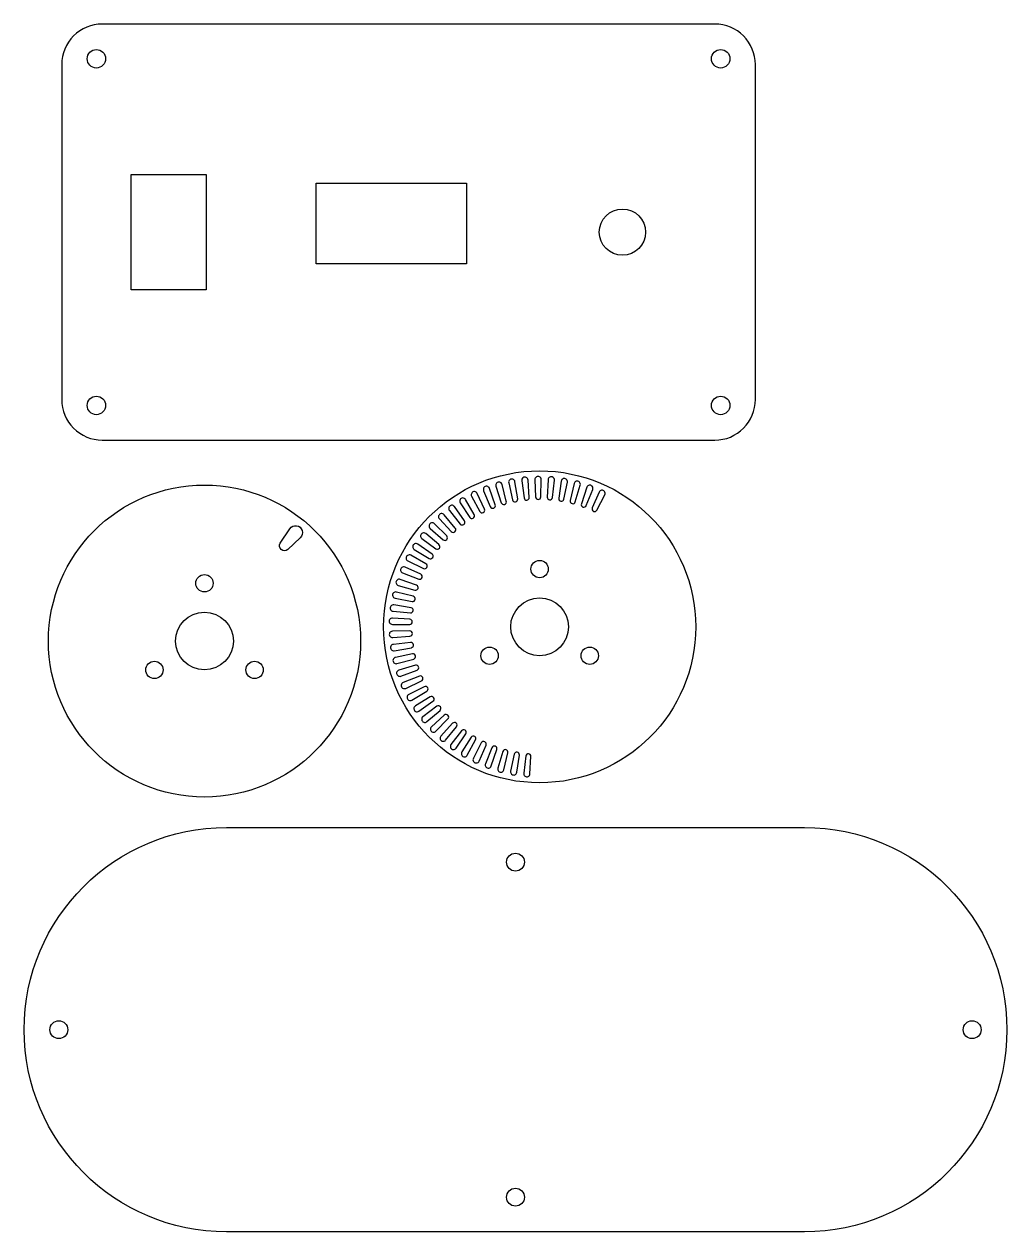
# Model space of a CAD drawing. Header units: millimetres. Extents: x -31 to 139, y -102 to 107.
import ezdxf

# ---------------------------------------------------------------- set-up
doc = ezdxf.new("R2010")
doc.units = ezdxf.units.MM
doc.layers.get('0').update_dxf_attribs({"linetype": 'CONTINUOUS'})

msp = doc.modelspace()

# ---------------------------------------------------------------- linework, layer by layer
for points in [[(-17.7, 34.78), (88.3, 34.78, 0.414214), (95.3, 41.78), (95.3, 99.78, 0.414214), (88.3, 106.78), (-17.7, 106.78, 0.414214), (-24.7, 99.78), (-24.7, 41.78, 0.414214)], [(50.42, 26.8), (51.35, 23.94, 0.967204), (52.21, 24.19), (51.48, 27.1, 1.033908)], [(52.63, 27.38), (53.29, 24.45, 0.967204), (54.18, 24.62), (53.71, 27.58, 1.033908)], [(55.28, 24.78, 0.967204), (56.17, 24.87), (55.97, 27.86, 1.033908), (54.88, 27.75)], [(57.28, 24.94, 0.967204), (58.18, 24.95), (58.25, 27.94, 1.033908), (57.15, 27.93)], [(59.3, 24.91, 0.967204), (60.19, 24.84), (60.53, 27.82, 1.033908), (59.43, 27.9)], [(61.7, 27.67), (61.3, 24.7, 0.967204), (62.18, 24.55), (62.78, 27.49, 1.033908)], [(64.14, 24.09), (65, 26.96, 1.033908), (63.94, 27.24), (63.27, 24.32, 0.967204)], [(47.19, 25.55, 1.033908), (46.21, 25.06), (47.63, 22.42, 0.967204), (48.43, 22.82)], [(49.45, 23.26, 0.967204), (50.29, 23.59), (49.3, 26.42, 1.033908), (48.28, 26.02)], [(65.2, 23.76, 0.967204), (66.05, 23.45), (67.16, 26.23, 1.033908), (66.13, 26.61)], [(67.89, 22.65), (69.25, 25.32, 1.033908), (68.26, 25.78), (67.08, 23.03, 0.967204)], [(44.96, 20.79), (43.26, 23.26, 1.033908), (42.37, 22.6), (44.24, 20.25, 0.967204)], [(45.88, 21.41, 0.967204), (46.65, 21.88), (45.17, 24.49, 1.033908), (44.24, 23.92)], [(42.7, 18.95, 0.967204), (43.37, 19.55), (41.46, 21.86, 1.033908), (40.63, 21.13)], [(14.75, 19.43, -1.124345), (16.57, 17.89), (14.4, 15.85, -0.889407), (13.11, 16.94)], [(39.79, 20.3, 1.033908), (39.03, 19.5), (41.29, 17.52, 0.967204), (41.9, 18.18)], [(38.87, 14.31, 0.967204), (39.36, 15.06), (36.9, 16.78, 1.033908), (36.3, 15.85)], [(40.01, 15.97, 0.967204), (40.56, 16.68), (38.27, 18.6, 1.033908), (37.59, 17.74)], [(38.31, 13.35), (35.7, 14.84, 1.033908), (35.19, 13.86), (37.89, 12.55, 0.967204)], [(34.69, 12.79, 1.033908), (34.26, 11.78), (37.07, 10.72, 0.967204), (37.41, 11.55)], [(33.86, 10.67, 1.033908), (33.53, 9.62), (36.41, 8.81, 0.967204), (36.68, 9.67)], [(36.12, 7.74), (33.22, 8.48, 1.033908), (32.98, 7.41), (35.93, 6.86, 0.967204)], [(32.78, 6.24, 1.033908), (32.64, 5.15), (35.63, 4.87, 0.967204), (35.74, 5.76)], [(35.5, 2.86, 0.967204), (35.53, 3.76), (32.54, 3.98, 1.033908), (32.5, 2.88)], [(32.57, 0.6), (35.55, 0.85, 0.967204), (35.51, 1.75), (32.51, 1.7, 1.033908)], [(32.68, -0.58, 1.033908), (32.83, -1.67), (35.79, -1.15, 0.967204), (35.66, -0.26)], [(33.3, -3.9), (36.2, -3.12, 0.967204), (35.99, -2.24), (33.05, -2.83, 1.033908)], [(33.62, -5.04, 1.033908), (33.97, -6.08), (36.78, -5.04, 0.967204), (36.5, -4.19)], [(37.54, -6.91, 0.967204), (37.18, -6.08), (34.39, -7.18, 1.033908), (34.83, -8.19)], [(35.35, -9.25, 1.033908), (35.87, -10.22), (38.46, -8.7, 0.967204), (38.03, -7.91)], [(39.03, -9.65), (36.48, -11.23, 1.033908), (37.09, -12.15), (39.53, -10.4, 0.967204)], [(40.19, -11.3), (37.79, -13.1, 1.033908), (38.48, -13.95), (40.75, -12, 0.967204)], [(42.12, -13.48, 0.967204), (41.49, -12.83), (39.27, -14.84, 1.033908), (40.03, -15.63)], [(43.6, -14.83, 0.967204), (42.92, -14.24), (40.89, -16.44, 1.033908), (41.72, -17.16)], [(43.54, -18.54), (45.21, -16.05, 0.967204), (44.48, -15.52), (42.64, -17.9, 1.033908)], [(46.14, -16.66), (44.52, -19.19, 1.033908), (45.47, -19.75), (46.91, -17.12, 0.967204)], [(48.71, -18.03, 0.967204), (47.89, -17.64), (46.51, -20.3, 1.033908), (47.51, -20.78)], [(49.62, -21.62), (50.57, -18.78, 0.967204), (49.73, -18.46), (48.59, -21.24, 1.033908)], [(51.63, -19.12), (50.75, -21.98, 1.033908), (51.81, -22.27), (52.5, -19.35, 0.967204)], [(54.04, -22.72), (54.47, -19.76, 0.967204), (53.59, -19.6), (52.96, -22.53, 1.033908)], [(55.58, -19.9), (55.22, -22.88, 1.033908), (56.31, -22.98), (56.47, -19.98, 0.967204)], [(103.8, -102.27), (3.8, -102.27, -1), (3.8, -32.27), (103.8, -32.27, -1)]]:
    msp.add_lwpolyline(points, format="xyb", close=True)
for points in [[(0.3, 60.78), (-12.7, 60.78), (-12.7, 80.78), (0.3, 80.78)], [(19.3, 65.28), (19.3, 79.28), (45.3, 79.28), (45.3, 65.28)]]:
    msp.add_lwpolyline(points, close=True)
for centre, radius in [((-18.7, 100.78), 1.6), ((89.3, 100.78), 1.6), ((72.3, 70.78), 4), ((-18.7, 40.78), 1.6), ((89.3, 40.78), 1.6), ((57.98, 2.46), 27), ((0, 0), 27), ((57.98, 12.46), 1.5), ((0, 10), 1.5), ((57.98, 2.46), 5), ((0, 0), 5), ((49.32, -2.54), 1.5), ((66.65, -2.54), 1.5), ((-8.66, -5), 1.5), ((8.66, -5), 1.5), ((53.8, -38.27), 1.55), ((-25.2, -67.27), 1.55), ((132.8, -67.27), 1.55), ((53.8, -96.27), 1.55)]:
    msp.add_circle(centre, radius)

doc.saveas('drawing.dxf')
